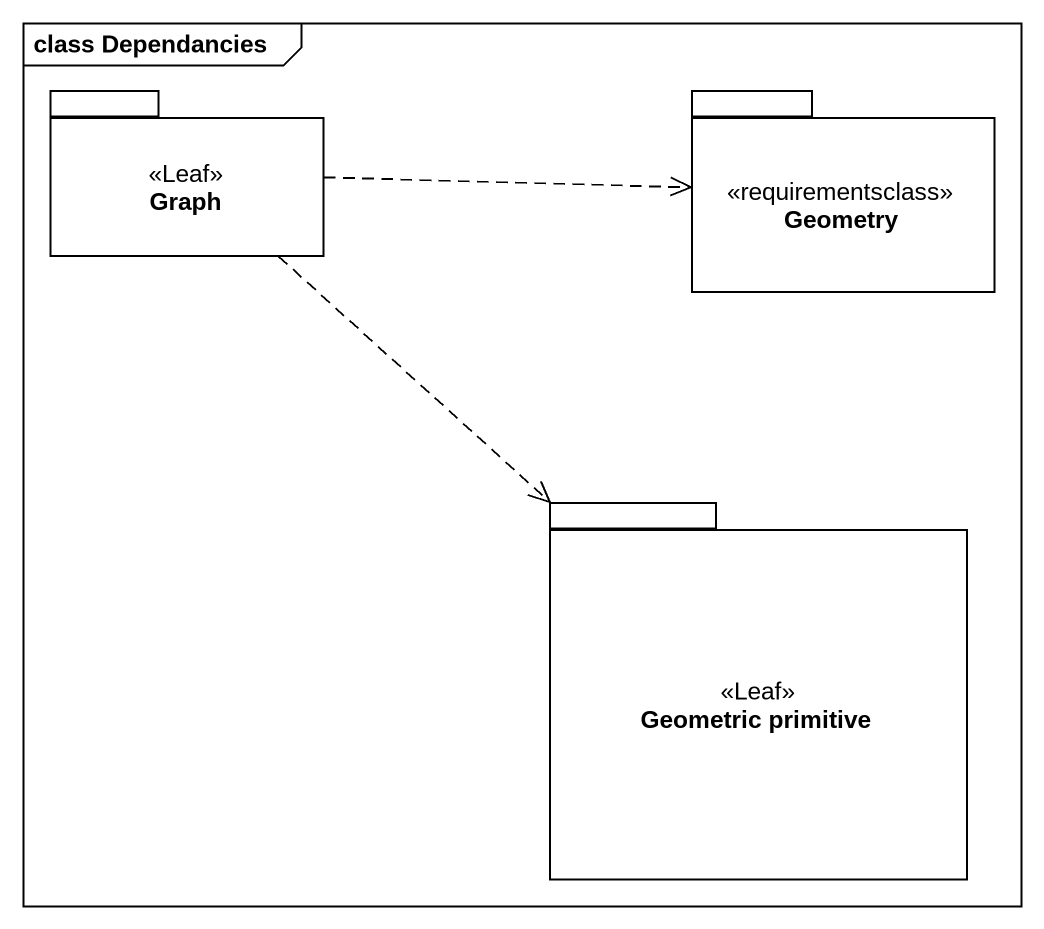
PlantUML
@startuml
mainframe class Dependancies
package Graph <<Leaf>> {
}
package Geometry <<requirementsclass>> {
}
package "Geometric primitive" as Geometric_primitive <<Leaf>> {
}
Graph .right.> Geometry
Graph ..> Geometric_primitive
@enduml
